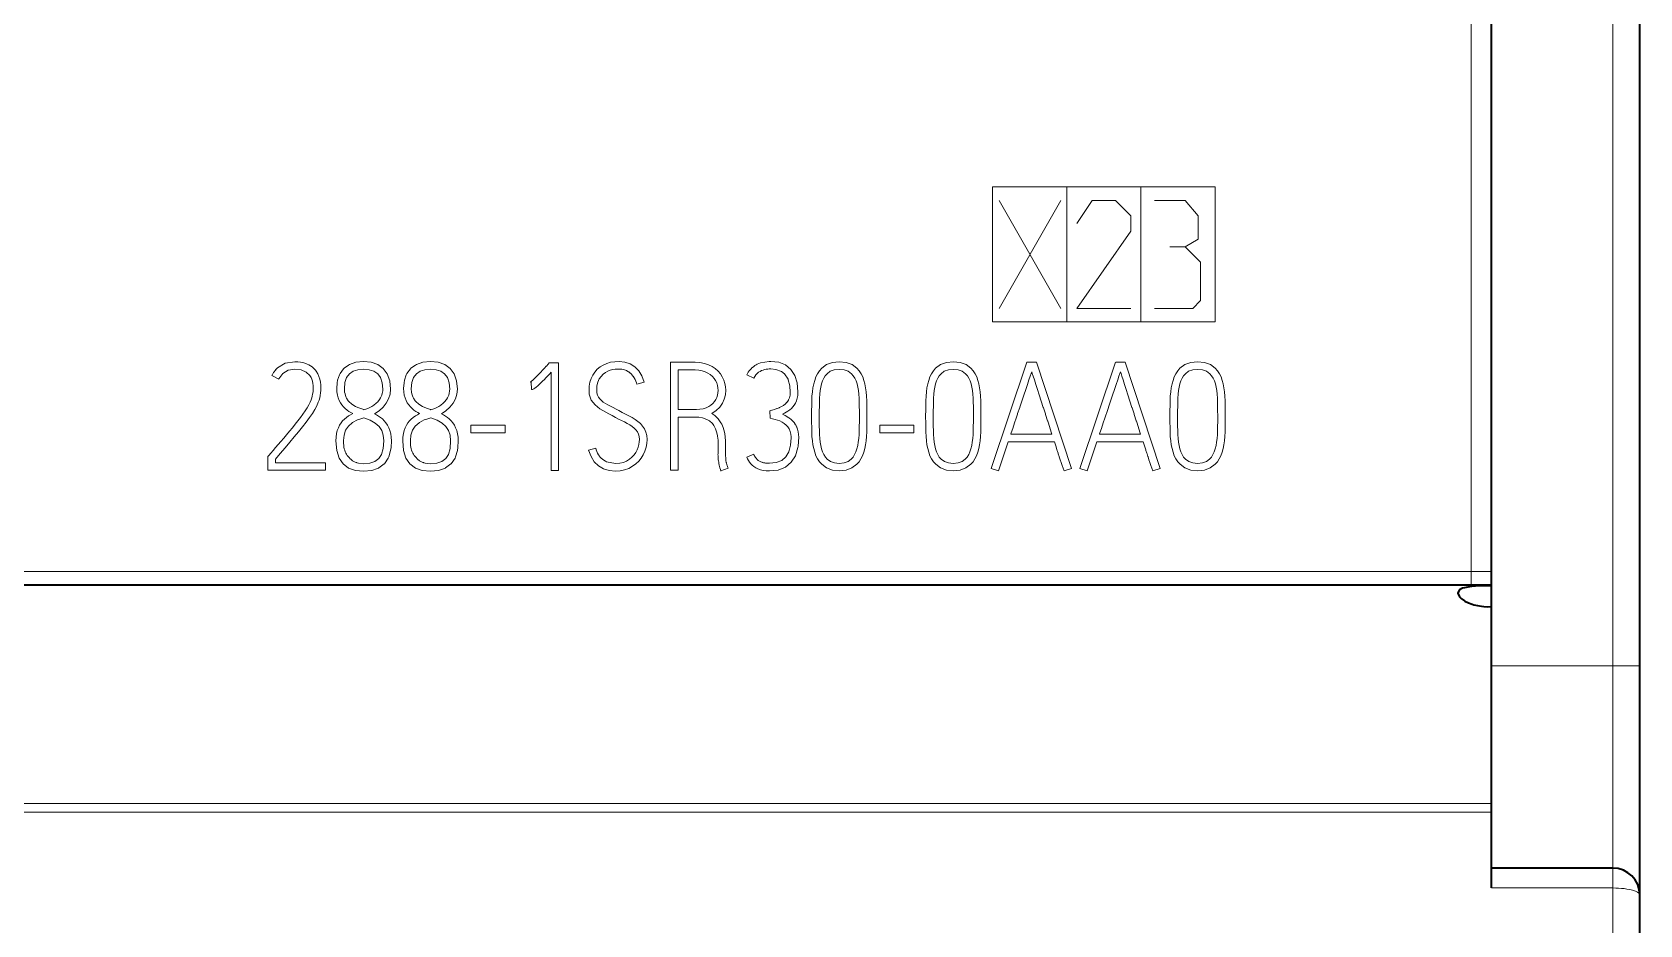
# Model space of a CAD drawing. Header units: millimetres. Extents: x -159 to 71007, y -220 to 29306.
# Drawn here: x 69117.7 to 69212.5, y 28102.8 to 28155.4 of the extents above; entities that cross this region are included whole.
import ezdxf

# ---------------------------------------------------------------- set-up
doc = ezdxf.new("R2010")
doc.units = ezdxf.units.MM
doc.layers.add('Layer 1', color=7, linetype='Continuous')

msp = doc.modelspace()

# ---------------------------------------------------------------- linework, layer by layer
at = {"layer": 'Layer 1', "color": 7, "lineweight": 18}
for points in [[(69210.943, 27868.163), (69210.943, 28258.094)], [(69202.586, 28122.812), (69202.586, 28252.627)], [(69132.029, 28135.497), (69132.002, 28135.465), (69131.975, 28135.433), (69131.952, 28135.4), (69131.928, 28135.367), (69131.904, 28135.334), (69131.882, 28135.3), (69131.861, 28135.265), (69131.842, 28135.229), (69131.824, 28135.192), (69131.806, 28135.155)], [(69132.012, 28130.23), (69132.299, 28130.567), (69132.58, 28130.899), (69132.856, 28131.224), (69133.122, 28131.539), (69133.373, 28131.842), (69133.609, 28132.133), (69133.828, 28132.413), (69134.024, 28132.677), (69134.197, 28132.928), (69134.343, 28133.165), (69134.46, 28133.383), (69134.545, 28133.585), (69134.589, 28133.713), (69134.626, 28133.848), (69134.657, 28133.991), (69134.678, 28134.139), (69134.692, 28134.289), (69134.697, 28134.441), (69134.691, 28134.611), (69134.67, 28134.779), (69134.636, 28134.948), (69134.584, 28135.111), (69134.514, 28135.267), (69134.424, 28135.413), (69134.374, 28135.477), (69134.315, 28135.544), (69134.247, 28135.611), (69134.172, 28135.677), (69134.084, 28135.736), (69133.986, 28135.792), (69133.877, 28135.842), (69133.757, 28135.884), (69133.627, 28135.923), (69133.484, 28135.952), (69133.329, 28135.97), (69133.159, 28135.977), (69132.593, 28135.884), (69132.142, 28135.611), (69132.027, 28135.495)], [(69132.206, 28134.953), (69132.213, 28134.965), (69132.447, 28135.276), (69132.763, 28135.47), (69132.775, 28135.474), (69133.161, 28135.534), (69133.535, 28135.492), (69133.831, 28135.366), (69134.052, 28135.155), (69134.116, 28135.052), (69134.166, 28134.943), (69134.203, 28134.825), (69134.227, 28134.702), (69134.24, 28134.577), (69134.246, 28134.45), (69134.242, 28134.321), (69134.231, 28134.195), (69134.21, 28134.071), (69134.185, 28133.951), (69134.157, 28133.838), (69134.122, 28133.735), (69134.065, 28133.592), (69134.026, 28133.513)], [(69136.327, 28135.78), (69136.065, 28135.589), (69136.032, 28135.559), (69135.824, 28135.28), (69135.791, 28135.212), (69135.681, 28134.881), (69135.653, 28134.739), (69135.632, 28134.391), (69135.64, 28134.191), (69135.669, 28134.008), (69135.716, 28133.842), (69135.778, 28133.69), (69135.852, 28133.552), (69135.937, 28133.427), (69136.031, 28133.314), (69136.134, 28133.215), (69136.242, 28133.127), (69136.353, 28133.048), (69136.466, 28132.977), (69136.579, 28132.915)], [(69136.083, 28134.372), (69136.083, 28134.38), (69136.117, 28134.753), (69136.216, 28135.052), (69136.383, 28135.271), (69136.609, 28135.418), (69136.885, 28135.507), (69137.212, 28135.536), (69137.544, 28135.506), (69137.823, 28135.413), (69138.049, 28135.261), (69138.215, 28135.04), (69138.315, 28134.741), (69138.317, 28134.734), (69138.349, 28134.362)], [(69137.858, 28132.905), (69138.132, 28133.08), (69138.362, 28133.287), (69138.551, 28133.526), (69138.691, 28133.791), (69138.775, 28134.069), (69138.802, 28134.362), (69138.755, 28134.859), (69138.612, 28135.265), (69138.374, 28135.581), (69138.054, 28135.807), (69137.666, 28135.942), (69137.212, 28135.986), (69136.765, 28135.942), (69136.383, 28135.809), (69136.326, 28135.779)], [(69140.274, 28135.78), (69140.011, 28135.589), (69139.98, 28135.559), (69139.771, 28135.28), (69139.735, 28135.212), (69139.625, 28134.881), (69139.601, 28134.739), (69139.577, 28134.391), (69139.587, 28134.191), (69139.614, 28134.008), (69139.661, 28133.842), (69139.723, 28133.69), (69139.797, 28133.552), (69139.884, 28133.427), (69139.978, 28133.314), (69140.08, 28133.215), (69140.188, 28133.127), (69140.301, 28133.048), (69140.412, 28132.977), (69140.525, 28132.915)], [(69140.03, 28134.372), (69140.03, 28134.38), (69140.063, 28134.753), (69140.163, 28135.052), (69140.33, 28135.271), (69140.555, 28135.418), (69140.832, 28135.507), (69141.158, 28135.536), (69141.49, 28135.506), (69141.77, 28135.413), (69141.995, 28135.261), (69142.163, 28135.04), (69142.262, 28134.741), (69142.263, 28134.734), (69142.296, 28134.362)], [(69141.805, 28132.905), (69142.078, 28133.08), (69142.309, 28133.287), (69142.498, 28133.526), (69142.638, 28133.791), (69142.721, 28134.069), (69142.75, 28134.362), (69142.703, 28134.859), (69142.56, 28135.265), (69142.322, 28135.581), (69142.002, 28135.807), (69141.615, 28135.942), (69141.16, 28135.986), (69140.714, 28135.942), (69140.331, 28135.809), (69140.274, 28135.779)], [(69148.108, 28135.837), (69148.101, 28135.831), (69148.001, 28135.72), (69147.994, 28135.711), (69147.891, 28135.6), (69147.883, 28135.591), (69147.78, 28135.48), (69147.773, 28135.474), (69147.67, 28135.364), (69147.668, 28135.363), (69147.564, 28135.253), (69147.465, 28135.148), (69147.371, 28135.054), (69147.283, 28134.97), (69147.204, 28134.896), (69147.134, 28134.837), (69147.081, 28134.793), (69147.044, 28134.768)], [(69147.128, 28134.337), (69147.155, 28134.338), (69147.187, 28134.343), (69147.222, 28134.353), (69147.268, 28134.375), (69147.328, 28134.414), (69147.402, 28134.473), (69147.495, 28134.552), (69147.604, 28134.655), (69147.622, 28134.672), (69147.734, 28134.781), (69147.778, 28134.825), (69147.888, 28134.938), (69147.964, 28135.017), (69148.071, 28135.13), (69148.071, 28135.132), (69148.179, 28135.246), (69148.286, 28135.36)], [(69148.108, 28135.837), (69148.171, 28135.908)], [(69148.171, 28135.908), (69148.728, 28135.908)], [(69148.285, 28129.568), (69148.285, 28135.36)], [(69148.728, 28135.908), (69148.728, 28129.568)], [(69153.778, 28134.776), (69153.638, 28135.136), (69153.451, 28135.437), (69153.217, 28135.677), (69152.946, 28135.853), (69152.641, 28135.959), (69152.304, 28135.994), (69152.041, 28135.98), (69151.796, 28135.942), (69151.566, 28135.875), (69151.358, 28135.783), (69151.171, 28135.669), (69151.007, 28135.53), (69150.864, 28135.371), (69150.744, 28135.19), (69150.648, 28134.988), (69150.576, 28134.77), (69150.534, 28134.534), (69150.52, 28134.282), (69150.535, 28134.072), (69150.581, 28133.883)], [(69153.879, 28131.83), (69153.795, 28132.014), (69153.685, 28132.177), (69153.556, 28132.326), (69153.406, 28132.457), (69153.24, 28132.576), (69153.062, 28132.686), (69152.872, 28132.787), (69152.676, 28132.886), (69152.481, 28132.987), (69152.287, 28133.092), (69152.114, 28133.184), (69151.945, 28133.27), (69151.783, 28133.353), (69151.63, 28133.434), (69151.491, 28133.516), (69151.364, 28133.6), (69151.251, 28133.69), (69151.157, 28133.788), (69151.078, 28133.892), (69151.019, 28134.008), (69150.983, 28134.139), (69150.972, 28134.284), (69150.988, 28134.549), (69151.039, 28134.774), (69151.122, 28134.962), (69151.229, 28135.114), (69151.349, 28135.243), (69151.484, 28135.345), (69151.627, 28135.423), (69151.775, 28135.48), (69151.925, 28135.514), (69152.07, 28135.533), (69152.196, 28135.543), (69152.306, 28135.546), (69152.464, 28135.534), (69152.607, 28135.504), (69152.735, 28135.453)], [(69152.732, 28135.453), (69152.757, 28135.44), (69152.846, 28135.386), (69152.865, 28135.372), (69152.948, 28135.308), (69152.963, 28135.295), (69153.037, 28135.223), (69153.048, 28135.209), (69153.112, 28135.128), (69153.121, 28135.116), (69153.178, 28135.03), (69153.185, 28135.022), (69153.234, 28134.929), (69153.236, 28134.925), (69153.279, 28134.83), (69153.316, 28134.737), (69153.345, 28134.652)], [(69155.323, 28135.943), (69156.788, 28135.943)], [(69155.323, 28129.577), (69155.323, 28135.942)], [(69156.788, 28135.492), (69155.774, 28135.492)], [(69155.774, 28135.492), (69155.774, 28133.161)], [(69157.768, 28132.931), (69158.026, 28133.097), (69158.233, 28133.294), (69158.392, 28133.524), (69158.501, 28133.774), (69158.569, 28134.03), (69158.59, 28134.291), (69158.577, 28134.495), (69158.538, 28134.697), (69158.474, 28134.896), (69158.385, 28135.086), (69158.272, 28135.261), (69158.134, 28135.425), (69157.97, 28135.57), (69157.782, 28135.694), (69157.568, 28135.798), (69157.33, 28135.878), (69157.069, 28135.925), (69156.786, 28135.942)], [(69156.788, 28135.492), (69157.002, 28135.48), (69157.197, 28135.445), (69157.374, 28135.386), (69157.534, 28135.308), (69157.674, 28135.216), (69157.798, 28135.111), (69157.903, 28134.993), (69157.989, 28134.866), (69158.054, 28134.726), (69158.102, 28134.581), (69158.131, 28134.436), (69158.139, 28134.289), (69158.131, 28134.149), (69158.105, 28134.012), (69158.063, 28133.875), (69158.004, 28133.745), (69157.926, 28133.626), (69157.829, 28133.515), (69157.715, 28133.415), (69157.581, 28133.331), (69157.428, 28133.258), (69157.256, 28133.204), (69157.065, 28133.173), (69156.857, 28133.162)], [(69160.451, 28135.829), (69160.389, 28135.795), (69160.311, 28135.748), (69160.237, 28135.696), (69160.168, 28135.64), (69160.153, 28135.628), (69160.089, 28135.566), (69160.027, 28135.5), (69159.972, 28135.431), (69159.919, 28135.357), (69159.873, 28135.28), (69159.833, 28135.199)], [(69160.241, 28134.999), (69160.303, 28135.108), (69160.372, 28135.204), (69160.45, 28135.285), (69160.531, 28135.352), (69160.615, 28135.408), (69160.702, 28135.452), (69160.792, 28135.485), (69160.882, 28135.512), (69160.977, 28135.53), (69161.069, 28135.543), (69161.161, 28135.549), (69161.25, 28135.551), (69161.54, 28135.528), (69161.886, 28135.4), (69162.062, 28135.256), (69162.269, 28134.943), (69162.281, 28134.914), (69162.377, 28134.554), (69162.395, 28134.182), (69162.383, 28133.999), (69162.346, 28133.84), (69162.302, 28133.737)], [(69161.945, 28132.878), (69162.05, 28132.934), (69162.156, 28132.994), (69162.262, 28133.058), (69162.365, 28133.132), (69162.463, 28133.215), (69162.553, 28133.309), (69162.636, 28133.417), (69162.707, 28133.535), (69162.766, 28133.668), (69162.81, 28133.818), (69162.836, 28133.99), (69162.845, 28134.185), (69162.845, 28134.198), (69162.798, 28134.722), (69162.66, 28135.17), (69162.429, 28135.528), (69162.112, 28135.787), (69161.718, 28135.943), (69161.245, 28135.996), (69161.155, 28135.994), (69160.637, 28135.906), (69160.45, 28135.829)], [(69166.916, 28132.799), (69166.914, 28133.1), (69166.911, 28133.39), (69166.908, 28133.67), (69166.896, 28133.938), (69166.875, 28134.191), (69166.844, 28134.434), (69166.801, 28134.663), (69166.744, 28134.879), (69166.672, 28135.079), (69166.581, 28135.265), (69166.468, 28135.434), (69166.333, 28135.589), (69166.043, 28135.805), (69165.696, 28135.935), (69165.291, 28135.979), (69164.885, 28135.935), (69164.538, 28135.805), (69164.25, 28135.589), (69164.113, 28135.434), (69164, 28135.265), (69163.91, 28135.079), (69163.837, 28134.879), (69163.778, 28134.663), (69163.734, 28134.434), (69163.701, 28134.191), (69163.679, 28133.938), (69163.667, 28133.67), (69163.662, 28133.39), (69163.658, 28133.1), (69163.657, 28132.799)], [(69164.108, 28132.799), (69164.11, 28133.075), (69164.113, 28133.339), (69164.118, 28133.594), (69164.127, 28133.835), (69164.143, 28134.064), (69164.167, 28134.281), (69164.199, 28134.485), (69164.243, 28134.674), (69164.298, 28134.845), (69164.37, 28135.003), (69164.459, 28135.145), (69164.566, 28135.27), (69164.757, 28135.411), (69164.997, 28135.497), (69165.291, 28135.526), (69165.579, 28135.497), (69165.82, 28135.411), (69166.013, 28135.27), (69166.118, 28135.145), (69166.205, 28135.003), (69166.278, 28134.845), (69166.337, 28134.674), (69166.382, 28134.485), (69166.416, 28134.281), (69166.439, 28134.064), (69166.457, 28133.835), (69166.465, 28133.594), (69166.47, 28133.339), (69166.473, 28133.075), (69166.475, 28132.799)], [(69173.646, 28132.799), (69173.644, 28133.1), (69173.64, 28133.39), (69173.635, 28133.67), (69173.624, 28133.938), (69173.603, 28134.191), (69173.573, 28134.434), (69173.53, 28134.663), (69173.474, 28134.879), (69173.401, 28135.079), (69173.31, 28135.265), (69173.197, 28135.434), (69173.061, 28135.589), (69172.773, 28135.805), (69172.426, 28135.935), (69172.02, 28135.979), (69171.614, 28135.935), (69171.267, 28135.805), (69170.977, 28135.589), (69170.842, 28135.434), (69170.73, 28135.265), (69170.639, 28135.079), (69170.566, 28134.879), (69170.507, 28134.663), (69170.462, 28134.434), (69170.43, 28134.191), (69170.408, 28133.938), (69170.396, 28133.67), (69170.391, 28133.39), (69170.388, 28133.1), (69170.386, 28132.799)], [(69170.835, 28132.799), (69170.838, 28133.075), (69170.841, 28133.339), (69170.846, 28133.594), (69170.854, 28133.835), (69170.871, 28134.064), (69170.894, 28134.281), (69170.927, 28134.485), (69170.971, 28134.674), (69171.026, 28134.845), (69171.099, 28135.003), (69171.188, 28135.145), (69171.297, 28135.27), (69171.487, 28135.411), (69171.729, 28135.497), (69172.02, 28135.526), (69172.31, 28135.497), (69172.55, 28135.411), (69172.746, 28135.27), (69172.851, 28135.145), (69172.938, 28135.003), (69173.01, 28134.845), (69173.068, 28134.674), (69173.114, 28134.485), (69173.147, 28134.281), (69173.171, 28134.064), (69173.187, 28133.835), (69173.195, 28133.594), (69173.201, 28133.339), (69173.204, 28133.075), (69173.206, 28132.799)], [(69174.253, 28129.674), (69176.364, 28135.952)], [(69175.41, 28131.704), (69175.419, 28131.726), (69175.542, 28132.095), (69175.55, 28132.121), (69175.674, 28132.49), (69175.685, 28132.522), (69175.808, 28132.89), (69175.816, 28132.915), (69175.94, 28133.282), (69175.941, 28133.289), (69176.066, 28133.656), (69176.186, 28134.012), (69176.298, 28134.34), (69176.397, 28134.636), (69176.485, 28134.903), (69176.558, 28135.123), (69176.61, 28135.283), (69176.643, 28135.382)], [(69176.364, 28135.95), (69176.928, 28135.95)], [(69176.647, 28135.386), (69176.68, 28135.286), (69176.733, 28135.127), (69176.802, 28134.906), (69176.886, 28134.639), (69176.982, 28134.343), (69177.088, 28134.014), (69177.203, 28133.659), (69177.204, 28133.652), (69177.324, 28133.285), (69177.332, 28133.26), (69177.454, 28132.893), (69177.464, 28132.861), (69177.583, 28132.494), (69177.592, 28132.465), (69177.711, 28132.098), (69177.718, 28132.076), (69177.836, 28131.707)], [(69176.93, 28135.95), (69178.988, 28129.672)], [(69179.488, 28129.674), (69181.599, 28135.952)], [(69180.645, 28131.704), (69180.652, 28131.726), (69180.776, 28132.095), (69180.784, 28132.121), (69180.906, 28132.49), (69180.919, 28132.522), (69181.042, 28132.89), (69181.05, 28132.915), (69181.173, 28133.282), (69181.174, 28133.289), (69181.299, 28133.656), (69181.421, 28134.012), (69181.534, 28134.34), (69181.633, 28134.636), (69181.72, 28134.903), (69181.793, 28135.123), (69181.845, 28135.283), (69181.878, 28135.382)], [(69181.601, 28135.95), (69182.165, 28135.95)], [(69181.882, 28135.386), (69181.915, 28135.286), (69181.968, 28135.127), (69182.037, 28134.906), (69182.121, 28134.639), (69182.217, 28134.343), (69182.323, 28134.014), (69182.438, 28133.659), (69182.44, 28133.652), (69182.559, 28133.285), (69182.568, 28133.26), (69182.688, 28132.893), (69182.699, 28132.861), (69182.819, 28132.494), (69182.827, 28132.465), (69182.946, 28132.098), (69182.953, 28132.076), (69183.071, 28131.707)], [(69182.165, 28135.95), (69184.222, 28129.672)], [(69188.064, 28132.799), (69188.062, 28133.1), (69188.058, 28133.39), (69188.054, 28133.67), (69188.042, 28133.938), (69188.021, 28134.191), (69187.991, 28134.434), (69187.949, 28134.663), (69187.892, 28134.879), (69187.819, 28135.079), (69187.729, 28135.265), (69187.616, 28135.434), (69187.479, 28135.589), (69187.191, 28135.805), (69186.844, 28135.935), (69186.438, 28135.979), (69186.032, 28135.935), (69185.685, 28135.805), (69185.396, 28135.589), (69185.261, 28135.434), (69185.148, 28135.265), (69185.057, 28135.079), (69184.985, 28134.879), (69184.926, 28134.663), (69184.88, 28134.434), (69184.848, 28134.191), (69184.826, 28133.938), (69184.815, 28133.67), (69184.81, 28133.39), (69184.806, 28133.1), (69184.804, 28132.799)], [(69185.256, 28132.799), (69185.257, 28133.075), (69185.261, 28133.339), (69185.264, 28133.594), (69185.274, 28133.835), (69185.291, 28134.064), (69185.313, 28134.281), (69185.345, 28134.485), (69185.389, 28134.674), (69185.444, 28134.845), (69185.517, 28135.003), (69185.606, 28135.145), (69185.714, 28135.27), (69185.904, 28135.411), (69186.145, 28135.497), (69186.437, 28135.526), (69186.726, 28135.497), (69186.967, 28135.411), (69187.161, 28135.27), (69187.265, 28135.145), (69187.353, 28135.003), (69187.425, 28134.845), (69187.484, 28134.674), (69187.53, 28134.485), (69187.562, 28134.281), (69187.586, 28134.064), (69187.602, 28133.835), (69187.611, 28133.594), (69187.616, 28133.339), (69187.619, 28133.075), (69187.62, 28132.799)], [(69132.206, 28134.953), (69131.808, 28135.157)], [(69147.103, 28134.786), (69147.05, 28134.77)], [(69147.128, 28134.337), (69147.101, 28134.786)], [(69153.778, 28134.776), (69153.345, 28134.653)], [(69160.241, 28134.999), (69159.835, 28135.202)], [(69134.026, 28133.513), (69133.985, 28133.434), (69133.884, 28133.262), (69133.765, 28133.078), (69133.636, 28132.888), (69133.496, 28132.692), (69133.344, 28132.49), (69133.185, 28132.287), (69133.016, 28132.077), (69132.843, 28131.872), (69132.672, 28131.668), (69132.504, 28131.47), (69132.339, 28131.276), (69132.179, 28131.089), (69132.024, 28130.909), (69131.877, 28130.74), (69131.744, 28130.587), (69131.625, 28130.449)], [(69137.239, 28133.144), (69137.222, 28133.149), (69137.048, 28133.208), (69136.878, 28133.276), (69136.745, 28133.339), (69136.587, 28133.434), (69136.503, 28133.494), (69136.368, 28133.618), (69136.314, 28133.679), (69136.215, 28133.833), (69136.176, 28133.91), (69136.119, 28134.084), (69136.097, 28134.19), (69136.083, 28134.372)], [(69138.352, 28134.362), (69138.347, 28134.269), (69138.318, 28134.094), (69138.292, 28134.006), (69138.217, 28133.844), (69138.159, 28133.752), (69138.048, 28133.614), (69137.96, 28133.526), (69137.821, 28133.413), (69137.709, 28133.339), (69137.552, 28133.255), (69137.407, 28133.195), (69137.239, 28133.141)], [(69141.185, 28133.144), (69141.169, 28133.149), (69140.995, 28133.208), (69140.825, 28133.276), (69140.692, 28133.339), (69140.535, 28133.434), (69140.451, 28133.494), (69140.316, 28133.618), (69140.262, 28133.679), (69140.161, 28133.833), (69140.124, 28133.91), (69140.065, 28134.084), (69140.043, 28134.19), (69140.03, 28134.372)], [(69142.299, 28134.362), (69142.293, 28134.269), (69142.265, 28134.094), (69142.238, 28134.006), (69142.164, 28133.844), (69142.107, 28133.752), (69141.995, 28133.614), (69141.908, 28133.526), (69141.77, 28133.413), (69141.657, 28133.339), (69141.502, 28133.255), (69141.357, 28133.195), (69141.189, 28133.141)], [(69150.579, 28133.881), (69150.656, 28133.717), (69150.756, 28133.568), (69150.876, 28133.434), (69151.014, 28133.31), (69151.167, 28133.198), (69151.334, 28133.092), (69151.513, 28132.994), (69151.698, 28132.898), (69151.885, 28132.797), (69152.073, 28132.694), (69152.253, 28132.596), (69152.43, 28132.507), (69152.604, 28132.425), (69152.769, 28132.342), (69152.92, 28132.254), (69153.059, 28132.162), (69153.181, 28132.064), (69153.288, 28131.956), (69153.377, 28131.84), (69153.443, 28131.709), (69153.482, 28131.557), (69153.495, 28131.385), (69153.486, 28131.245), (69153.461, 28131.096), (69153.419, 28130.936), (69153.358, 28130.776), (69153.277, 28130.622), (69153.177, 28130.478), (69153.053, 28130.343), (69152.909, 28130.223), (69152.74, 28130.119), (69152.548, 28130.038), (69152.329, 28129.989), (69152.083, 28129.972), (69151.55, 28130.071)], [(69162.302, 28133.742), (69162.286, 28133.708), (69162.283, 28133.702), (69162.205, 28133.592), (69162.202, 28133.589), (69162.111, 28133.491), (69162.107, 28133.487), (69162.003, 28133.403), (69161.997, 28133.4), (69161.883, 28133.331), (69161.875, 28133.326), (69161.755, 28133.267), (69161.742, 28133.26), (69161.617, 28133.213), (69161.6, 28133.208), (69161.472, 28133.166), (69161.457, 28133.162), (69161.329, 28133.123), (69161.316, 28133.121), (69161.187, 28133.082)], [(69136.577, 28132.913), (69136.449, 28132.849), (69136.324, 28132.775), (69136.203, 28132.692), (69136.087, 28132.596), (69135.98, 28132.489), (69135.884, 28132.365), (69135.799, 28132.23), (69135.726, 28132.08), (69135.664, 28131.916), (69135.616, 28131.736), (69135.59, 28131.535), (69135.582, 28131.317), (69135.579, 28131.304), (69135.629, 28130.744), (69135.771, 28130.285), (69136.009, 28129.943), (69136.334, 28129.706), (69136.737, 28129.563), (69137.215, 28129.516), (69137.699, 28129.563), (69138.039, 28129.676)], [(69136.427, 28130.255), (69136.365, 28130.319), (69136.307, 28130.383), (69136.255, 28130.447), (69136.208, 28130.515), (69136.168, 28130.587), (69136.132, 28130.664), (69136.102, 28130.749), (69136.076, 28130.838), (69136.056, 28130.936), (69136.043, 28131.043), (69136.035, 28131.163), (69136.031, 28131.298), (69136.032, 28131.333), (69136.063, 28131.648), (69136.157, 28131.943), (69136.316, 28132.182), (69136.543, 28132.378), (69136.57, 28132.394), (69136.849, 28132.539), (69136.934, 28132.573), (69137.234, 28132.667)], [(69137.231, 28132.666), (69137.606, 28132.527), (69137.904, 28132.359), (69138.128, 28132.16), (69138.283, 28131.925), (69138.376, 28131.643), (69138.406, 28131.313), (69138.406, 28131.304), (69138.374, 28130.862), (69138.276, 28130.511), (69138.115, 28130.26), (69137.886, 28130.093), (69137.586, 28129.994), (69137.215, 28129.96), (69136.908, 28129.993), (69136.819, 28130.016)], [(69138.037, 28129.674), (69138.101, 28129.706), (69138.11, 28129.709), (69138.427, 28129.943), (69138.443, 28129.96), (69138.666, 28130.285), (69138.699, 28130.363), (69138.809, 28130.74), (69138.836, 28130.916), (69138.858, 28131.308), (69138.847, 28131.529), (69138.819, 28131.729), (69138.77, 28131.913), (69138.704, 28132.08), (69138.627, 28132.231), (69138.535, 28132.367), (69138.435, 28132.49), (69138.327, 28132.598), (69138.213, 28132.691), (69138.095, 28132.772), (69137.976, 28132.844), (69137.858, 28132.906)], [(69140.523, 28132.913), (69140.396, 28132.849), (69140.271, 28132.775), (69140.148, 28132.692), (69140.032, 28132.596), (69139.925, 28132.489), (69139.829, 28132.365), (69139.745, 28132.23), (69139.671, 28132.08), (69139.609, 28131.916), (69139.562, 28131.736), (69139.533, 28131.535), (69139.525, 28131.317), (69139.525, 28131.304), (69139.572, 28130.744), (69139.715, 28130.285), (69139.954, 28129.943), (69140.277, 28129.706), (69140.68, 28129.563), (69141.158, 28129.516), (69141.642, 28129.563), (69141.982, 28129.676)], [(69140.375, 28130.255), (69140.313, 28130.319), (69140.256, 28130.383), (69140.203, 28130.447), (69140.156, 28130.515), (69140.114, 28130.587), (69140.079, 28130.664), (69140.048, 28130.749), (69140.025, 28130.838), (69140.004, 28130.936), (69139.989, 28131.043), (69139.981, 28131.163), (69139.978, 28131.298), (69139.98, 28131.333), (69140.011, 28131.648), (69140.106, 28131.943), (69140.262, 28132.182), (69140.49, 28132.378), (69140.517, 28132.394), (69140.797, 28132.539), (69140.88, 28132.573), (69141.18, 28132.667)], [(69141.178, 28132.666), (69141.553, 28132.527), (69141.852, 28132.359), (69142.075, 28132.16), (69142.23, 28131.925), (69142.322, 28131.643), (69142.354, 28131.313), (69142.354, 28131.304), (69142.322, 28130.862), (69142.225, 28130.511), (69142.063, 28130.26), (69141.834, 28130.093), (69141.534, 28129.994), (69141.163, 28129.96), (69140.857, 28129.993), (69140.768, 28130.016)], [(69141.984, 28129.674), (69142.047, 28129.706), (69142.056, 28129.709), (69142.373, 28129.943), (69142.389, 28129.96), (69142.612, 28130.285), (69142.646, 28130.363), (69142.753, 28130.74), (69142.781, 28130.916), (69142.802, 28131.308), (69142.794, 28131.529), (69142.764, 28131.729), (69142.715, 28131.913), (69142.649, 28132.08), (69142.572, 28132.231), (69142.481, 28132.367), (69142.381, 28132.49), (69142.274, 28132.598), (69142.159, 28132.691), (69142.041, 28132.772), (69141.923, 28132.844), (69141.805, 28132.906)], [(69155.774, 28133.161), (69156.858, 28133.161)], [(69156.842, 28132.711), (69155.774, 28132.711)], [(69155.774, 28132.711), (69155.774, 28129.577)], [(69156.842, 28132.711), (69156.991, 28132.705), (69157.222, 28132.667), (69157.329, 28132.635), (69157.543, 28132.537), (69157.627, 28132.482), (69157.8, 28132.324), (69157.876, 28132.224), (69157.989, 28132.019), (69158.051, 28131.845), (69158.103, 28131.616), (69158.109, 28131.584), (69158.134, 28131.352), (69158.14, 28131.117)], [(69158.582, 28131.033), (69158.58, 28131.102), (69158.573, 28131.318), (69158.555, 28131.533), (69158.526, 28131.741), (69158.477, 28131.951), (69158.434, 28132.088), (69158.348, 28132.287), (69158.301, 28132.374), (69158.181, 28132.555), (69158.135, 28132.611), (69157.987, 28132.77), (69157.945, 28132.807), (69157.77, 28132.931)], [(69161.211, 28132.64), (69161.354, 28132.613), (69161.497, 28132.578), (69161.64, 28132.534), (69161.78, 28132.48), (69161.913, 28132.415), (69162.038, 28132.335), (69162.151, 28132.243), (69162.25, 28132.133), (69162.335, 28132.009), (69162.398, 28131.869), (69162.438, 28131.71), (69162.451, 28131.537), (69162.451, 28131.494), (69162.412, 28131.054), (69162.306, 28130.663), (69162.133, 28130.363), (69161.889, 28130.152), (69161.568, 28130.026), (69161.171, 28129.984), (69160.94, 28129.999), (69160.891, 28130.006)], [(69161.211, 28132.64), (69161.184, 28133.082)], [(69162.783, 28132.125), (69162.774, 28132.143), (69162.722, 28132.246), (69162.714, 28132.263), (69162.649, 28132.359), (69162.638, 28132.372), (69162.564, 28132.46), (69162.546, 28132.475), (69162.463, 28132.555), (69162.441, 28132.571), (69162.348, 28132.64), (69162.32, 28132.659), (69162.222, 28132.721), (69162.188, 28132.743), (69162.089, 28132.801), (69162.047, 28132.824), (69161.945, 28132.878)], [(69163.657, 28132.701), (69163.657, 28132.799)], [(69163.657, 28132.701), (69163.658, 28132.401), (69163.662, 28132.113), (69163.667, 28131.837), (69163.679, 28131.572), (69163.701, 28131.319), (69163.734, 28131.079), (69163.778, 28130.85), (69163.837, 28130.634), (69163.91, 28130.434), (69164.002, 28130.248), (69164.118, 28130.078), (69164.26, 28129.923), (69164.543, 28129.707), (69164.888, 28129.578), (69165.294, 28129.534), (69165.695, 28129.578), (69166.037, 28129.707), (69166.318, 28129.923), (69166.455, 28130.078), (69166.569, 28130.248), (69166.662, 28130.434), (69166.736, 28130.634), (69166.797, 28130.85), (69166.842, 28131.079), (69166.875, 28131.319), (69166.897, 28131.572), (69166.91, 28131.837), (69166.913, 28132.113), (69166.916, 28132.401), (69166.918, 28132.701)], [(69166.475, 28132.701), (69166.473, 28132.435), (69166.47, 28132.176), (69166.465, 28131.925), (69166.455, 28131.683), (69166.438, 28131.454), (69166.411, 28131.236), (69166.376, 28131.03), (69166.328, 28130.84), (69166.269, 28130.661), (69166.195, 28130.5), (69166.102, 28130.354), (69165.995, 28130.228), (69165.806, 28130.09), (69165.57, 28130.008), (69165.289, 28129.979), (69165.001, 28130.008), (69164.762, 28130.09), (69164.573, 28130.228), (69164.466, 28130.354), (69164.376, 28130.5), (69164.305, 28130.661), (69164.248, 28130.84), (69164.202, 28131.03), (69164.167, 28131.236), (69164.142, 28131.454), (69164.124, 28131.683), (69164.115, 28131.925), (69164.11, 28132.176), (69164.106, 28132.435), (69164.105, 28132.701)], [(69164.108, 28132.799), (69164.108, 28132.701)], [(69166.475, 28132.701), (69166.475, 28132.799)], [(69166.916, 28132.799), (69166.916, 28132.701)], [(69170.386, 28132.701), (69170.386, 28132.799)], [(69170.386, 28132.701), (69170.388, 28132.401), (69170.391, 28132.113), (69170.396, 28131.837), (69170.408, 28131.572), (69170.43, 28131.319), (69170.462, 28131.079), (69170.507, 28130.85), (69170.566, 28130.634), (69170.639, 28130.434), (69170.731, 28130.248), (69170.848, 28130.078), (69170.988, 28129.923), (69171.272, 28129.707), (69171.615, 28129.578), (69172.021, 28129.534), (69172.422, 28129.578), (69172.764, 28129.707), (69173.047, 28129.923), (69173.184, 28130.078), (69173.298, 28130.248), (69173.391, 28130.434), (69173.467, 28130.634), (69173.526, 28130.85), (69173.573, 28131.079), (69173.605, 28131.319), (69173.627, 28131.572), (69173.639, 28131.837), (69173.644, 28132.113), (69173.647, 28132.401), (69173.648, 28132.701)], [(69173.202, 28132.701), (69173.201, 28132.435), (69173.197, 28132.176), (69173.192, 28131.925), (69173.182, 28131.683), (69173.165, 28131.454), (69173.14, 28131.236), (69173.105, 28131.03), (69173.058, 28130.84), (69172.999, 28130.661), (69172.925, 28130.5), (69172.833, 28130.354), (69172.724, 28130.228), (69172.535, 28130.09), (69172.299, 28130.008), (69172.016, 28129.979), (69171.73, 28130.008), (69171.491, 28130.09), (69171.302, 28130.228), (69171.193, 28130.354), (69171.103, 28130.5), (69171.033, 28130.661), (69170.975, 28130.84), (69170.93, 28131.03), (69170.896, 28131.236), (69170.87, 28131.454), (69170.853, 28131.683), (69170.842, 28131.925), (69170.838, 28132.176), (69170.834, 28132.435), (69170.832, 28132.701)], [(69170.835, 28132.799), (69170.835, 28132.701)], [(69173.202, 28132.701), (69173.202, 28132.799)], [(69173.646, 28132.799), (69173.646, 28132.701)], [(69184.804, 28132.701), (69184.804, 28132.799)], [(69184.804, 28132.701), (69184.806, 28132.401), (69184.81, 28132.113), (69184.815, 28131.837), (69184.826, 28131.572), (69184.848, 28131.319), (69184.88, 28131.079), (69184.926, 28130.85), (69184.985, 28130.634), (69185.057, 28130.434), (69185.15, 28130.248), (69185.266, 28130.078), (69185.406, 28129.923), (69185.69, 28129.707), (69186.034, 28129.578), (69186.44, 28129.534), (69186.841, 28129.578), (69187.183, 28129.707), (69187.466, 28129.923), (69187.602, 28130.078), (69187.716, 28130.248), (69187.811, 28130.434), (69187.885, 28130.634), (69187.946, 28130.85), (69187.991, 28131.079), (69188.024, 28131.319), (69188.045, 28131.572), (69188.057, 28131.837), (69188.062, 28132.113), (69188.065, 28132.401), (69188.067, 28132.701)], [(69187.623, 28132.701), (69187.62, 28132.435), (69187.617, 28132.176), (69187.612, 28131.925), (69187.604, 28131.683), (69187.586, 28131.454), (69187.56, 28131.236), (69187.525, 28131.03), (69187.477, 28130.84), (69187.418, 28130.661), (69187.344, 28130.5), (69187.254, 28130.354), (69187.144, 28130.228), (69186.956, 28130.09), (69186.719, 28130.008), (69186.437, 28129.979), (69186.15, 28130.008), (69185.911, 28130.09), (69185.723, 28130.228), (69185.613, 28130.354), (69185.524, 28130.5), (69185.451, 28130.661), (69185.394, 28130.84), (69185.348, 28131.03), (69185.315, 28131.236), (69185.29, 28131.454), (69185.271, 28131.683), (69185.261, 28131.925), (69185.257, 28132.176), (69185.254, 28132.435), (69185.253, 28132.701)], [(69185.256, 28132.799), (69185.256, 28132.701)], [(69187.623, 28132.701), (69187.623, 28132.799)], [(69188.064, 28132.799), (69188.064, 28132.701)], [(69143.554, 28132.234), (69145.566, 28132.234)], [(69143.554, 28131.785), (69143.554, 28132.234)], [(69145.566, 28131.785), (69143.554, 28131.785)], [(69145.566, 28132.234), (69145.566, 28131.785)], [(69150.493, 28130.751), (69150.637, 28130.382), (69150.83, 28130.077), (69151.076, 28129.836), (69151.367, 28129.662), (69151.702, 28129.558), (69152.081, 28129.522), (69152.361, 28129.541), (69152.621, 28129.595), (69152.863, 28129.686), (69153.084, 28129.805), (69153.279, 28129.947), (69153.451, 28130.11), (69153.597, 28130.292), (69153.721, 28130.491), (69153.818, 28130.707), (69153.891, 28130.931), (69153.933, 28131.156), (69153.946, 28131.385), (69153.929, 28131.62), (69153.879, 28131.829)], [(69159.835, 28130.336), (69159.88, 28130.242), (69159.934, 28130.147), (69159.995, 28130.049), (69160.067, 28129.956), (69160.152, 28129.868), (69160.251, 28129.788), (69160.364, 28129.716), (69160.49, 28129.654), (69160.63, 28129.602), (69160.788, 28129.563), (69160.969, 28129.54), (69161.169, 28129.531), (69161.684, 28129.588), (69162.112, 28129.758), (69162.453, 28130.043), (69162.7, 28130.434), (69162.848, 28130.925), (69162.86, 28130.99), (69162.899, 28131.517), (69162.892, 28131.687), (69162.87, 28131.845), (69162.833, 28131.99), (69162.783, 28132.123)], [(69167.676, 28132.234), (69169.689, 28132.234)], [(69167.676, 28131.785), (69167.676, 28132.234)], [(69169.689, 28131.785), (69167.676, 28131.785)], [(69169.689, 28132.234), (69169.689, 28131.785)], [(69175.41, 28131.704), (69177.839, 28131.704)], [(69180.645, 28131.704), (69183.074, 28131.704)], [(69150.493, 28130.751), (69150.926, 28130.873)], [(69151.55, 28130.073), (69151.485, 28130.105), (69151.396, 28130.159), (69151.312, 28130.223), (69151.234, 28130.295), (69151.164, 28130.375), (69151.142, 28130.402), (69151.081, 28130.487), (69151.029, 28130.581), (69150.985, 28130.677), (69150.951, 28130.776), (69150.926, 28130.877)], [(69158.139, 28130.565), (69158.139, 28131.121)], [(69158.723, 28129.691), (69158.705, 28129.74), (69158.666, 28129.853), (69158.654, 28129.891), (69158.625, 28130.006), (69158.619, 28130.036), (69158.6, 28130.154), (69158.599, 28130.176), (69158.587, 28130.294), (69158.585, 28130.307), (69158.577, 28130.425), (69158.577, 28130.428), (69158.573, 28130.548), (69158.573, 28130.605), (69158.573, 28130.659), (69158.573, 28130.712), (69158.575, 28130.76), (69158.578, 28130.81), (69158.584, 28130.856)], [(69158.582, 28131.033), (69158.582, 28130.856)], [(69175.26, 28131.254), (69174.678, 28129.533)], [(69177.987, 28131.254), (69175.26, 28131.254)], [(69177.987, 28131.254), (69178.009, 28131.186), (69178.064, 28131.013), (69178.08, 28130.959), (69178.136, 28130.786), (69178.149, 28130.745), (69178.205, 28130.574), (69178.214, 28130.548), (69178.271, 28130.376), (69178.273, 28130.368), (69178.332, 28130.196), (69178.385, 28130.034), (69178.388, 28130.028), (69178.447, 28129.858), (69178.503, 28129.689), (69178.552, 28129.531)], [(69180.497, 28131.254), (69179.915, 28129.533)], [(69183.224, 28131.254), (69180.497, 28131.254)], [(69183.224, 28131.254), (69183.246, 28131.186), (69183.301, 28131.013), (69183.317, 28130.959), (69183.372, 28130.786), (69183.386, 28130.745), (69183.442, 28130.574), (69183.45, 28130.548), (69183.508, 28130.376), (69183.509, 28130.368), (69183.566, 28130.196), (69183.622, 28130.034), (69183.625, 28130.028), (69183.684, 28129.858), (69183.741, 28129.689), (69183.791, 28129.531)], [(69131.571, 28130.388), (69131.623, 28130.45)], [(69131.571, 28129.577), (69131.571, 28130.388)], [(69132.012, 28130.23), (69132.012, 28130.018)], [(69132.012, 28130.018), (69134.961, 28130.018)], [(69134.961, 28130.018), (69134.961, 28129.577)], [(69136.816, 28130.021), (69136.812, 28130.023), (69136.769, 28130.038), (69136.727, 28130.055), (69136.684, 28130.073), (69136.645, 28130.093), (69136.607, 28130.115), (69136.568, 28130.139), (69136.531, 28130.166), (69136.494, 28130.195), (69136.461, 28130.225), (69136.427, 28130.257)], [(69140.762, 28130.021), (69140.759, 28130.023), (69140.716, 28130.038), (69140.673, 28130.055), (69140.631, 28130.073), (69140.589, 28130.093), (69140.552, 28130.115), (69140.514, 28130.139), (69140.476, 28130.166), (69140.441, 28130.195), (69140.405, 28130.225), (69140.374, 28130.257)], [(69158.131, 28130.486), (69158.139, 28130.565)], [(69158.131, 28130.486), (69158.132, 28130.444), (69158.135, 28130.346), (69158.139, 28130.295), (69158.149, 28130.198), (69158.156, 28130.139), (69158.171, 28130.043), (69158.183, 28129.975), (69158.203, 28129.879), (69158.221, 28129.802), (69158.248, 28129.709), (69158.275, 28129.622), (69158.307, 28129.529)], [(69158.723, 28129.691), (69158.307, 28129.533)], [(69159.835, 28130.336), (69160.241, 28130.521)], [(69160.888, 28130.004), (69160.825, 28130.016), (69160.741, 28130.04), (69160.739, 28130.041), (69160.657, 28130.071), (69160.579, 28130.11), (69160.51, 28130.156), (69160.444, 28130.213), (69160.441, 28130.215), (69160.382, 28130.279), (69160.33, 28130.348), (69160.318, 28130.366), (69160.274, 28130.441), (69160.237, 28130.518)], [(69174.678, 28129.533), (69174.255, 28129.674)], [(69178.987, 28129.674), (69178.554, 28129.533)], [(69179.913, 28129.533), (69179.488, 28129.674)], [(69184.222, 28129.674), (69183.789, 28129.533)], [(69134.961, 28129.577), (69131.571, 28129.577)], [(69148.728, 28129.568), (69148.286, 28129.568)], [(69155.774, 28129.577), (69155.323, 28129.577)], [(69202.586, 28123.59), (69019.559, 28123.59)], [(69203.779, 28123.609), (69203.739, 28123.605), (69203.619, 28123.6), (69203.552, 28123.597), (69203.429, 28123.599), (69203.421, 28123.599), (69203.299, 28123.597), (69203.181, 28123.595), (69203.132, 28123.593), (69203.013, 28123.593), (69202.893, 28123.592), (69202.822, 28123.592), (69202.703, 28123.592), (69202.583, 28123.592)], [(69203.779, 28118.037), (69212.533, 28118.037)], [(69203.779, 28109.913), (69019.557, 28109.913)], [(69203.779, 28109.406), (69019.557, 28109.406)], [(69210.943, 28104.925), (69203.78, 28104.925)], [(69212.535, 28104.509), (69212.498, 28104.598), (69212.403, 28104.676), (69212.27, 28104.74), (69212.11, 28104.792), (69212.106, 28104.794), (69211.94, 28104.833), (69211.771, 28104.864), (69211.608, 28104.888), (69211.445, 28104.905), (69211.281, 28104.917), (69211.115, 28104.923), (69210.946, 28104.927)]]:
    msp.add_lwpolyline(points, dxfattribs=at)
at = {"layer": 'Layer 1', "color": 7, "lineweight": 35}
for points in [[(69212.535, 27868.163), (69212.535, 28258.094)], [(69203.779, 28104.925), (69203.779, 28253.692)], [(69019.559, 28122.812), (69203.78, 28122.812)], [(69203.779, 28122.753), (69203.61, 28122.755), (69203.397, 28122.753), (69203.183, 28122.748), (69203.053, 28122.745), (69202.839, 28122.733), (69202.627, 28122.714), (69202.597, 28122.711), (69202.386, 28122.682), (69202.177, 28122.64), (69202.075, 28122.613), (69201.886, 28122.514), (69201.787, 28122.333)], [(69201.791, 28122.332), (69201.79, 28122.316), (69201.889, 28122.109), (69201.994, 28122.005), (69202.179, 28121.876), (69202.212, 28121.857), (69202.417, 28121.756), (69202.63, 28121.673), (69202.74, 28121.639), (69202.961, 28121.586), (69203.184, 28121.549), (69203.324, 28121.535), (69203.552, 28121.523), (69203.779, 28121.528)], [(69210.943, 28106.101), (69203.78, 28106.101)]]:
    msp.add_lwpolyline(points, dxfattribs=at)
at = {"layer": 'Layer 1', "color": 7, "lineweight": 9}
for points in [[(69187.466, 28146.288), (69174.336, 28146.288)], [(69174.336, 28146.288), (69174.336, 28138.33)], [(69178.714, 28146.288), (69178.714, 28138.33)], [(69183.089, 28146.288), (69183.089, 28138.33)], [(69187.466, 28138.33), (69187.466, 28146.288)], [(69174.733, 28139.125), (69178.37, 28145.492)], [(69174.733, 28145.492), (69178.37, 28139.125)], [(69180.22, 28145.492), (69179.31, 28144.128)], [(69181.584, 28145.492), (69180.22, 28145.492)], [(69182.493, 28144.583), (69181.584, 28145.492)], [(69185.704, 28145.492), (69183.884, 28145.492)], [(69186.462, 28144.583), (69185.704, 28145.492)], [(69182.493, 28143.673), (69182.493, 28144.583)], [(69186.462, 28143.218), (69186.462, 28144.583)], [(69179.31, 28139.125), (69182.493, 28143.673)], [(69185.704, 28142.763), (69186.462, 28143.218)], [(69185.704, 28142.763), (69184.794, 28142.763)], [(69186.614, 28141.854), (69185.704, 28142.763)], [(69186.614, 28139.58), (69186.614, 28141.854)], [(69186.159, 28139.125), (69186.614, 28139.58)], [(69174.336, 28138.33), (69187.466, 28138.33)], [(69182.493, 28139.125), (69179.31, 28139.125)], [(69183.884, 28139.125), (69186.159, 28139.125)]]:
    msp.add_lwpolyline(points, dxfattribs=at)
at = {"layer": 'Layer 1', "color": 7, "lineweight": 35}
msp.add_open_spline([(69212.535, 28104.507), (69212.535, 28104.507), (69212.535, 28104.507), (69212.535, 28104.507), (69212.535, 28104.507), (69212.535, 28104.509), (69212.535, 28104.509), (69212.535, 28105.389), (69211.822, 28106.101), (69210.943, 28106.101)], degree=3, knots=[0, 0, 0, 0, 1, 1, 1, 2, 2, 2, 3, 3, 3, 3], dxfattribs=at)

doc.saveas('drawing.dxf')
